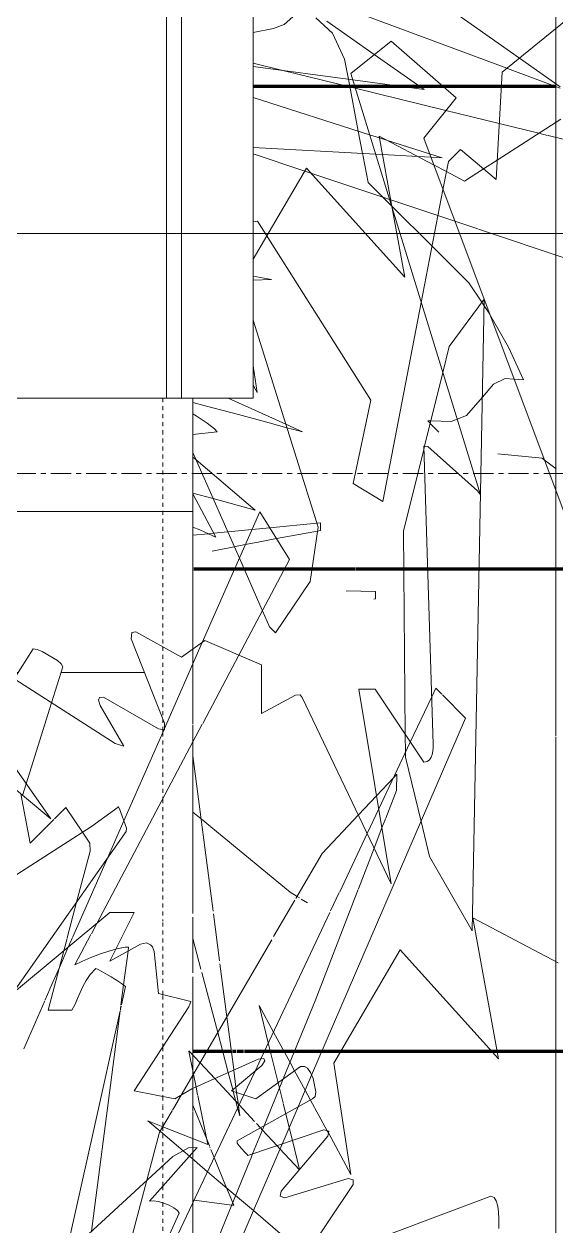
# Model space of a CAD drawing. Header units: inches. Extents: x -8991 to -6983, y -226 to 479.
# Drawn here: x -7345.59 to -7332.36, y -16.33 to 13.55 of the extents above; entities that cross this region are included whole.
import ezdxf

# ---------------------------------------------------------------- set-up
doc = ezdxf.new("R2010")
doc.units = ezdxf.units.IN
doc.header["$MEASUREMENT"] = 0
doc.linetypes.add('Dash 1_16_', pattern=[0.125, 0.0625, -0.0625])
doc.linetypes.add('Grid Line 1_2_', pattern=[0.875, 0.5, -0.125, 0.125, -0.125])
for name, color, linetype, lineweight in [('A-DETL-1', 90, 'Dash 1_16_', 9), ('A-DETL-GENF', 92, 'Continuous', 9), ('A-FLOR-LEVL-1', 51, 'Grid Line 1_2_', 9), ('A-WALL-PATT-1', 111, 'Continuous', 9), ('C-TOPO', 7, 'Continuous', 9), ('C-TOPO-MAJR', 7, 'Continuous', 80), ('G-ANNO-SYMB-1', 111, 'Continuous', 9), ('I-WALL', 2, 'Continuous', 18), ('S-FNDN', 32, 'Continuous', 18)]:
    doc.layers.add(name, color=color, linetype=linetype, lineweight=lineweight)

# ---------------------------------------------------------------- blocks, each defined once
blk = doc.blocks.new('hydrangea 26752 - hydrangea 26752-1770219-Section 26')
at = {"layer": 'A-DETL-GENF'}
for p, q in [((-8396.3, 13.545), (-8396.567, 13.439)), ((-8396.085, 13.73), (-8396.3, 13.545)), ((-8395.096, 13.325), (-8395.515, 13.71)), ((-8396.567, 13.439), (-8397.069, 13.346)), ((-8394.799, 12.68), (-8395.096, 13.325)), ((-8394.703, 12.178), (-8394.799, 12.68)), ((-8394.456, 10.89), (-8394.703, 12.178)), ((-8394.349, 10.332), (-8394.456, 10.89)), ((-8394.336, 10.267), (-8394.349, 10.332)), ((-8394.21, 9.612), (-8394.334, 10.258)), ((-8393.632, 9.034), (-8394.21, 9.612)), ((-8392.622, 8.027), (-8393.622, 9.025)), ((-8391.709, 7.116), (-8392.622, 8.027)), ((-8391.389, 6.636), (-8391.709, 7.116)), ((-8391.329, 6.545), (-8391.389, 6.636)), ((-8391.189, 6.336), (-8391.329, 6.545)), ((-8390.726, 5.516), (-8391.184, 6.327)), ((-8390.35, 4.704), (-8390.726, 5.516)), ((-8391.372, 4.277), (-8391.099, 4.594)), ((-8391.099, 4.594), (-8390.801, 4.735)), ((-8390.801, 4.735), (-8390.583, 4.72)), ((-8390.583, 4.72), (-8390.35, 4.704)), ((-8391.767, 3.819), (-8391.372, 4.277)), ((-8392.668, 3.624), (-8392.726, 3.684)), ((-8392.726, 3.684), (-8392.654, 3.682)), ((-8392.456, 3.407), (-8392.658, 3.614)), ((-8392.654, 3.682), (-8392.149, 3.668)), ((-8392.149, 3.668), (-8391.999, 3.727)), ((-8391.999, 3.727), (-8391.767, 3.819)), ((-8389.881, 2.755), (-8390.985, 2.863)), ((-8389.833, 2.719), (-8389.881, 2.755)), ((-8389.534, 2.495), (-8389.833, 2.719))]:
    blk.add_line(p, q, dxfattribs=at)
blk = doc.blocks.new('fountain grass 26747 - fountain grass 26747-1770214-Section 26')
at = {"layer": 'A-DETL-GENF'}
for p, q in [((-8400.431, -5.92), (-8401.091, -6.401)), ((-8400.428, -5.906), (-8400.431, -5.92)), ((-8400.395, -5.961), (-8400.428, -5.906)), ((-8400.22, -6.443), (-8400.395, -5.961)), ((-8401.091, -6.401), (-8404.647, -8.679)), ((-8403.05, -10.555), (-8400.229, -6.525)), ((-8400.229, -6.525), (-8400.22, -6.443)), ((-8400.632, -8.54), (-8403.05, -10.555)), ((-8400.632, -9.749), (-8400.028, -8.54)), ((-8400.028, -8.54), (-8400.632, -8.54)), ((-8399.872, -9.325), (-8400.632, -9.749)), ((-8399.72, -9.295), (-8399.872, -9.325)), ((-8399.625, -9.346), (-8399.72, -9.295)), ((-8399.571, -9.39), (-8399.625, -9.346)), ((-8399.532, -9.512), (-8399.571, -9.39)), ((-8399.423, -10.555), (-8399.532, -9.512)), ((-8398.617, -10.756), (-8399.423, -10.555)), ((-8398.671, -10.889), (-8398.617, -10.756)), ((-8400.028, -12.973), (-8398.671, -10.889)), ((-8396.946, -12.183), (-8398.592, -12.924)), ((-8396.804, -12.167), (-8396.946, -12.183)), ((-8396.853, -12.34), (-8396.784, -12.231)), ((-8396.784, -12.231), (-8396.804, -12.167)), ((-8397.61, -12.973), (-8396.853, -12.34)), ((-8395.891, -12.367), (-8397.005, -13.174)), ((-8395.796, -12.368), (-8395.891, -12.367)), ((-8395.72, -12.409), (-8395.796, -12.368)), ((-8395.645, -12.519), (-8395.72, -12.409)), ((-8395.579, -12.671), (-8395.645, -12.519)), ((-8395.513, -12.996), (-8395.579, -12.671)), ((-8399.02, -13.174), (-8400.028, -12.973)), ((-8398.592, -12.924), (-8399.02, -13.174)), ((-8397.005, -13.174), (-8397.61, -12.973)), ((-8395.595, -13.174), (-8395.531, -13.117)), ((-8395.531, -13.117), (-8395.513, -12.996)), ((-8397.408, -14.181), (-8395.595, -13.174)), ((-8395.316, -13.947), (-8397.207, -14.584)), ((-8395.192, -13.98), (-8395.316, -13.947)), ((-8395.214, -14.101), (-8395.192, -13.98)), ((-8397.467, -14.219), (-8397.408, -14.181)), ((-8397.465, -14.276), (-8397.467, -14.219)), ((-8397.422, -14.345), (-8397.465, -14.276)), ((-8397.356, -14.418), (-8397.422, -14.345)), ((-8396.371, -15.469), (-8395.214, -14.101)), ((-8397.286, -14.487), (-8397.356, -14.418)), ((-8397.23, -14.545), (-8397.286, -14.487)), ((-8397.207, -14.584), (-8397.23, -14.545)), ((-8394.71, -15.152), (-8396.284, -15.632)), ((-8394.587, -15.189), (-8394.71, -15.152)), ((-8394.583, -15.303), (-8394.587, -15.189)), ((-8396.401, -15.592), (-8396.371, -15.469)), ((-8395.998, -17.405), (-8394.583, -15.303)), ((-8396.284, -15.632), (-8396.401, -15.592)), ((-8391.162, -15.592), (-8395.998, -17.405)), ((-8391.082, -15.623), (-8391.162, -15.592)), ((-8391.026, -15.713), (-8391.082, -15.623)), ((-8390.991, -15.842), (-8391.026, -15.713)), ((-8390.971, -15.993), (-8390.991, -15.842)), ((-8390.962, -16.149), (-8390.971, -15.993)), ((-8390.96, -16.289), (-8390.962, -16.149)), ((-8390.96, -16.398), (-8390.96, -16.289))]:
    blk.add_line(p, q, dxfattribs=at)
blk = doc.blocks.new('lupin 26755 - lupin 26755-V36-Section 26')
at = {"layer": 'A-DETL-GENF'}
for p, q in [((-8396.907, 1.426), (-8398.337, -1.827)), ((-8396.166, 0.239), (-8396.907, 1.426)), ((-8397.426, -2.142), (-8396.166, 0.239)), ((-8402.542, -1.985), (-8403.013, -2.729)), ((-8402.442, -2.002), (-8402.542, -1.985)), ((-8402.318, -2.047), (-8402.442, -2.002)), ((-8401.935, -2.277), (-8402.318, -2.047)), ((-8398.337, -1.827), (-8399.278, -3.968)), ((-8401.847, -2.359), (-8401.935, -2.277)), ((-8401.801, -2.43), (-8401.847, -2.359)), ((-8398.324, -3.838), (-8397.426, -2.142)), ((-8402.082, -3.326), (-8401.801, -2.43)), ((-8402.712, -5.337), (-8402.082, -3.326)), ((-8400.956, -8.81), (-8398.335, -3.858)), ((-8399.293, -4.003), (-8400.286, -6.262)), ((-8399.278, -3.968), (-8399.29, -3.995)), ((-8402.803, -5.627), (-8402.712, -5.337)), ((-8393.581, -5.189), (-8394.002, -5.635)), ((-8393.496, -5.099), (-8393.581, -5.189)), ((-8393.509, -5.51), (-8393.496, -5.099)), ((-8394.002, -5.635), (-8394.454, -6.115)), ((-8393.773, -6.192), (-8393.509, -5.51)), ((-8400.286, -6.262), (-8400.693, -7.188)), ((-8394.454, -6.115), (-8395.356, -7.071)), ((-8393.868, -6.438), (-8393.781, -6.213)), ((-8394.061, -6.938), (-8393.868, -6.438)), ((-8395.356, -7.071), (-8396.009, -8.192)), ((-8394.452, -7.951), (-8394.061, -6.938)), ((-8400.693, -7.188), (-8401.553, -9.143)), ((-8394.564, -8.241), (-8394.457, -7.964)), ((-8396.031, -8.23), (-8396.561, -9.137)), ((-8395.526, -10.732), (-8394.573, -8.263)), ((-8394.573, -8.263), (-8394.564, -8.241)), ((-8401.092, -9.067), (-8400.956, -8.81)), ((-8401.562, -9.165), (-8401.666, -9.402)), ((-8401.504, -9.845), (-8401.103, -9.087)), ((-8396.607, -9.216), (-8398.861, -13.082)), ((-8401.666, -9.402), (-8401.889, -9.907)), ((-8400.632, -9.494), (-8400.865, -9.571)), ((-8400.483, -9.451), (-8400.627, -9.492)), ((-8400.417, -9.432), (-8400.483, -9.451)), ((-8400.257, -9.399), (-8400.417, -9.432)), ((-8400.292, -10.342), (-8400.182, -9.498)), ((-8400.17, -9.4), (-8400.257, -9.399)), ((-8400.182, -9.498), (-8400.17, -9.4)), ((-8401.327, -9.755), (-8401.504, -9.845)), ((-8401.106, -9.662), (-8401.327, -9.755)), ((-8400.865, -9.571), (-8401.106, -9.662)), ((-8401.889, -9.907), (-8402.123, -10.439)), ((-8402.125, -10.445), (-8402.243, -10.712)), ((-8400.357, -10.841), (-8400.292, -10.342)), ((-8402.252, -10.734), (-8402.776, -11.926)), ((-8396.322, -12.679), (-8395.526, -10.732)), ((-8401.088, -16.464), (-8400.375, -10.981)), ((-8400.37, -10.944), (-8400.367, -10.921)), ((-8400.367, -10.919), (-8400.361, -10.871)), ((-8396.797, -13.842), (-8396.322, -12.679)), ((-8398.861, -13.082), (-8398.945, -13.225)), ((-8398.946, -13.227), (-8399.079, -13.455)), ((-8399.087, -13.468), (-8399.4, -14.005)), ((-8399.4, -14.005), (-8399.715, -15.198)), ((-8397.083, -14.543), (-8396.797, -13.842)), ((-8397.132, -14.663), (-8397.083, -14.543)), ((-8398.498, -18.006), (-8397.136, -14.673)), ((-8399.715, -15.198), (-8400.248, -17.221))]:
    blk.add_line(p, q, dxfattribs=at)
blk = doc.blocks.new('fountain grass 26746 - fountain grass 26746-1770215-Section 26')
at = {"layer": 'A-DETL-GENF'}
for p, q in [((-8390.452, 12.706), (-8397.069, 17.365)), ((-8394.939, 14.004), (-8390.764, 12.452)), ((-8394.058, 12.793), (-8395.242, 13.626)), ((-8392.822, 11.924), (-8394.058, 12.793)), ((-8389.438, 11.991), (-8390.452, 12.706)), ((-8397.069, 12.498), (-8394.595, 12.164)), ((-8390.75, 12.447), (-8389.437, 11.959)), ((-8394.595, 12.164), (-8392.822, 11.924)), ((-8394.175, 10.801), (-8397.069, 11.726)), ((-8393.931, 10.722), (-8394.175, 10.801)), ((-8397.069, 10.482), (-8394.025, 10.314)), ((-8393.752, 10.665), (-8393.931, 10.722)), ((-8392.685, 10.324), (-8393.752, 10.665)), ((-8394.025, 10.314), (-8393.855, 10.305)), ((-8393.855, 10.305), (-8392.972, 10.256)), ((-8392.972, 10.256), (-8392.653, 10.238)), ((-8392.368, 10.223), (-8392.685, 10.324)), ((-8392.653, 10.238), (-8392.368, 10.223)), ((-8396.614, 7.2), (-8397.069, 7.281)), ((-8397.069, 7.184), (-8396.612, 7.197)), ((-8396.26, 3.603), (-8397.693, 4.25)), ((-8398.569, 4.142), (-8398.262, 4.063)), ((-8398.262, 4.063), (-8397.436, 3.841)), ((-8398.488, 3.807), (-8398.569, 3.856)), ((-8398.218, 3.625), (-8398.488, 3.807)), ((-8398.033, 3.486), (-8398.218, 3.625)), ((-8397.436, 3.841), (-8396.67, 3.633)), ((-8396.67, 3.633), (-8396.232, 3.514)), ((-8395.847, 3.416), (-8396.26, 3.603)), ((-8398.569, 3.349), (-8397.964, 3.416)), ((-8397.964, 3.416), (-8398.033, 3.486)), ((-8396.232, 3.514), (-8396.096, 3.477)), ((-8396.096, 3.477), (-8395.847, 3.416)), ((-8397.702, 0.926), (-8398.053, 0.892)), ((-8397.102, 0.983), (-8397.702, 0.926)), ((-8396.657, 1.026), (-8397.102, 0.983)), ((-8395.488, 1.139), (-8396.657, 1.026)), ((-8396.488, 0.756), (-8395.47, 0.944)), ((-8395.393, 1.148), (-8395.488, 1.139)), ((-8395.47, 0.944), (-8395.393, 0.959)), ((-8395.393, 0.959), (-8395.393, 1.148)), ((-8398.177, 0.88), (-8398.569, 0.842)), ((-8398.053, 0.892), (-8398.177, 0.88)), ((-8397.539, 0.554), (-8397.267, 0.608)), ((-8397.267, 0.608), (-8396.948, 0.671)), ((-8396.946, 0.671), (-8396.488, 0.756)), ((-8398.091, 0.445), (-8397.539, 0.554)), ((-8394.032, -0.554), (-8394.758, -0.545)), ((-8394.032, -0.743), (-8394.032, -0.554)), ((-8394.068, -0.75), (-8394.032, -0.743))]:
    blk.add_line(p, q, dxfattribs=at)
blk = doc.blocks.new('lupin 26755 - lupin 26755-V41-Section 26')
at = {"layer": 'A-DETL-GENF'}
for p, q in [((-8389.546, 3.904), (-8389.546, 16.361)), ((-8389.546, 9.54), (-8389.546, 16.361)), ((-8390.881, 12.357), (-8388.508, 14.285)), ((-8389.546, 13.442), (-8389.546, 14.285)), ((-8389.546, 14.285), (-8389.546, 6.629)), ((-8389.546, 12.357), (-8389.546, 13.442)), ((-8389.546, 11.305), (-8389.546, 12.951)), ((-8389.546, 12.951), (-8389.546, 12.802)), ((-8389.546, 12.802), (-8389.546, 9.54)), ((-8391.029, 9.688), (-8390.881, 12.357)), ((-8389.546, 9.688), (-8389.546, 12.357)), ((-8389.546, 10.874), (-8389.546, 12.061)), ((-8389.546, 12.061), (-8389.546, 1.954)), ((-8389.546, 4.803), (-8389.546, 11.305)), ((-8389.546, 1.954), (-8389.546, 10.874)), ((-8392.216, 10.133), (-8391.919, 10.43)), ((-8391.919, 10.43), (-8391.029, 9.688)), ((-8389.546, 10.133), (-8389.546, 10.43)), ((-8389.546, 10.43), (-8389.546, 9.688)), ((-8392.351, 9.433), (-8392.216, 10.133)), ((-8389.546, 1.954), (-8389.546, 10.133)), ((-8392.892, 6.629), (-8392.351, 9.433)), ((-8397.062, 8.633), (-8396.961, 8.65)), ((-8396.961, 8.65), (-8394.143, 4.201)), ((-8389.546, 8.633), (-8389.546, 8.65)), ((-8389.546, 8.65), (-8389.546, 4.201)), ((-8389.546, 8.588), (-8389.546, 8.633)), ((-8389.546, 8.358), (-8389.546, 8.588)), ((-8389.546, 8.276), (-8389.546, 8.358)), ((-8389.546, 8.205), (-8389.546, 8.276)), ((-8389.546, 1.954), (-8389.546, 8.205)), ((-8389.546, 1.954), (-8389.546, 7.76)), ((-8389.546, 7.76), (-8389.546, 7.019)), ((-8389.546, 7.019), (-8389.546, 1.954)), ((-8393.847, 1.68), (-8392.892, 6.629)), ((-8392.197, 5.535), (-8391.331, 6.714)), ((-8391.622, -8.997), (-8391.326, 6.701)), ((-8389.546, 5.535), (-8389.546, 6.722)), ((-8389.546, 1.954), (-8389.546, 6.722)), ((-8389.546, 6.629), (-8389.546, 4.31)), ((-8395.456, 1.038), (-8397.069, 6.185)), ((-8392.197, 5.535), (-8392.356, 4.889)), ((-8389.546, 5.125), (-8389.546, 5.536)), ((-8389.546, 5.536), (-8389.546, 3.564)), ((-8389.546, 5.535), (-8389.546, 1.954)), ((-8389.546, 1.954), (-8389.546, 5.125)), ((-8392.356, 4.889), (-8392.809, 3.054)), ((-8389.546, 3.173), (-8389.546, 4.803)), ((-8389.546, 3.904), (-8389.546, 4.794)), ((-8389.546, 4.794), (-8389.546, 3.904)), ((-8394.143, 4.201), (-8394.588, 2.125)), ((-8389.546, 4.31), (-8389.546, 2.583)), ((-8389.546, 4.201), (-8389.546, 2.125)), ((-8389.546, 3.904), (-8389.546, 3.711)), ((-8389.546, 3.711), (-8389.546, 1.954)), ((-8389.546, 3.564), (-8389.546, 1.954)), ((-8392.809, 3.054), (-8392.828, 2.977)), ((-8389.546, 1.954), (-8389.546, 3.173)), ((-8398.569, 2.899), (-8397.414, 0.272)), ((-8392.828, 2.977), (-8393.33, 0.94)), ((-8389.546, 2.583), (-8389.546, 1.954)), ((-8394.588, 2.125), (-8393.847, 1.68)), ((-8389.546, 2.125), (-8389.546, 1.954)), ((-8397.999, 0.79), (-8398.569, 1.867)), ((-8389.546, -0.766), (-8389.546, 1.954)), ((-8389.546, 1.954), (-8389.546, 0.94)), ((-8389.546, 1.68), (-8389.546, 1.954)), ((-8389.546, 1.954), (-8389.546, 1.68)), ((-8389.546, 1.038), (-8389.546, 1.954)), ((-8389.546, 1.954), (-8389.546, -0.766)), ((-8389.546, 0.79), (-8389.546, 1.954)), ((-8389.546, 1.954), (-8389.546, -0.766)), ((-8389.546, -0.097), (-8389.546, 1.954)), ((-8389.546, 1.954), (-8389.546, -0.248)), ((-8389.546, -4.159), (-8389.546, 1.954)), ((-8389.546, 1.954), (-8389.546, -4.159)), ((-8389.546, 1.954), (-8389.546, 1.828)), ((-8389.546, 1.532), (-8389.546, 1.954)), ((-8389.546, 1.828), (-8389.546, 1.532)), ((-8389.546, 1.236), (-8389.546, 1.203)), ((-8389.546, 1.235), (-8389.546, 1.236)), ((-8389.546, -0.766), (-8389.546, 1.235)), ((-8389.546, 1.203), (-8389.546, 1.143)), ((-8398.569, 1.038), (-8398.398, 0.973)), ((-8398.398, 0.973), (-8398.177, 0.88)), ((-8395.655, -0.313), (-8395.456, 1.038)), ((-8393.33, 0.94), (-8393.29, -4.113)), ((-8389.546, 1.143), (-8389.546, 1.064)), ((-8389.546, 1.064), (-8389.546, 0.973)), ((-8389.546, -0.313), (-8389.546, 1.038)), ((-8389.546, 0.973), (-8389.546, 0.88)), ((-8389.546, 0.94), (-8389.546, -0.766)), ((-8398.177, 0.88), (-8397.999, 0.79)), ((-8389.546, 0.88), (-8389.546, 0.79)), ((-8389.546, 0.641), (-8389.546, 0.79)), ((-8389.546, 0.79), (-8389.546, 0.773)), ((-8389.546, 0.773), (-8389.546, 0.728)), ((-8389.546, 0.728), (-8389.546, 0.662)), ((-8389.546, 0.662), (-8389.546, 0.583)), ((-8389.546, 0.493), (-8389.546, 0.641)), ((-8389.546, 0.583), (-8389.546, 0.498)), ((-8389.546, 0.498), (-8389.546, 0.417)), ((-8389.546, 0.344), (-8389.546, 0.493)), ((-8389.546, 0.417), (-8389.546, 0.345)), ((-8389.546, 0.345), (-8389.546, -4.159)), ((-8389.546, 0.196), (-8389.546, 0.344)), ((-8397.414, 0.272), (-8396.847, -1.018)), ((-8389.546, 0.048), (-8389.546, 0.196)), ((-8389.546, -0.1), (-8389.546, 0.048)), ((-8389.546, -0.766), (-8389.546, -0.097)), ((-8389.546, -0.248), (-8389.546, -0.1)), ((-8396.516, -1.583), (-8395.655, -0.313)), ((-8389.546, -0.766), (-8389.546, -0.313)), ((-8389.546, -4.084), (-8389.546, -0.777)), ((-8389.546, -0.777), (-8389.546, -4.084)), ((-8389.546, -1.583), (-8389.546, -0.777)), ((-8389.546, -0.777), (-8389.546, -1.434)), ((-8389.546, -4.084), (-8389.546, -0.777)), ((-8389.546, -0.777), (-8389.546, -3.37)), ((-8389.546, -4.084), (-8389.546, -0.777)), ((-8396.84, -1.035), (-8396.664, -1.434)), ((-8396.664, -1.434), (-8396.516, -1.583)), ((-8389.546, -1.434), (-8389.546, -1.583)), ((-8389.546, -3.37), (-8389.546, -4.084)), ((-8389.546, -3.669), (-8389.546, -3.659)), ((-8389.546, -3.659), (-8389.546, -4.159)), ((-8389.546, -3.881), (-8389.546, -3.669)), ((-8389.546, -4.159), (-8389.546, -3.881)), ((-8393.29, -4.113), (-8393.286, -4.565)), ((-8389.546, -4.159), (-8389.546, -4.097)), ((-8389.546, -4.097), (-8389.546, -4.159)), ((-8389.546, -4.159), (-8389.546, -4.097)), ((-8389.546, -4.097), (-8389.546, -4.159)), ((-8389.546, -4.159), (-8389.546, -4.097)), ((-8389.546, -8.997), (-8389.546, -4.18)), ((-8389.546, -4.18), (-8389.546, -4.68)), ((-8389.546, -9.759), (-8389.546, -4.18)), ((-8389.546, -4.18), (-8389.546, -9.759)), ((-8389.546, -9.759), (-8389.546, -4.18)), ((-8389.546, -4.18), (-8389.546, -6.328)), ((-8389.546, -6.328), (-8389.546, -4.18)), ((-8389.546, -4.18), (-8389.546, -4.993)), ((-8389.546, -9.759), (-8389.546, -4.18)), ((-8389.546, -4.18), (-8389.546, -9.759)), ((-8398.067, -8.51), (-8398.569, -4.645)), ((-8393.286, -4.565), (-8393.286, -4.68)), ((-8393.286, -4.68), (-8392.896, -6.275)), ((-8389.546, -4.68), (-8389.546, -7.147)), ((-8389.546, -4.993), (-8389.546, -4.987)), ((-8389.546, -4.987), (-8389.546, -5.005)), ((-8389.546, -5.005), (-8389.546, -5.043)), ((-8389.546, -5.043), (-8389.546, -5.095)), ((-8389.546, -5.095), (-8389.546, -5.158)), ((-8389.546, -5.158), (-8389.546, -5.224)), ((-8389.546, -5.224), (-8389.546, -5.29)), ((-8389.546, -5.29), (-8389.546, -9.759)), ((-8392.896, -6.275), (-8392.684, -7.147)), ((-8389.546, -9.759), (-8389.546, -6.031)), ((-8389.546, -6.031), (-8389.546, -6.773)), ((-8389.546, -6.773), (-8389.546, -9.759)), ((-8392.684, -7.147), (-8391.622, -8.997)), ((-8389.546, -7.147), (-8389.546, -8.997)), ((-8389.546, -9.759), (-8389.546, -7.663)), ((-8389.546, -7.663), (-8389.546, -7.811)), ((-8389.546, -7.811), (-8389.546, -9.684)), ((-8397.907, -9.741), (-8398.059, -8.572)), ((-8398.569, -9.185), (-8398.368, -9.948)), ((-8397.726, -11.135), (-8397.897, -9.82)), ((-8389.546, -9.684), (-8389.546, -9.759)), ((-8389.546, -15.819), (-8389.546, -9.759)), ((-8389.546, -9.759), (-8389.546, -13.595)), ((-8389.546, -13.595), (-8389.546, -9.759)), ((-8389.546, -9.759), (-8389.546, -17.764)), ((-8389.546, -14.633), (-8389.546, -9.759)), ((-8389.546, -9.759), (-8389.546, -14.781)), ((-8389.546, -11.37), (-8389.546, -9.759)), ((-8389.546, -9.759), (-8389.546, -11.222)), ((-8389.546, -10.777), (-8389.546, -9.759)), ((-8389.546, -9.759), (-8389.546, -10.777)), ((-8398.346, -10.031), (-8397.952, -11.523)), ((-8397.555, -12.446), (-8397.726, -11.135)), ((-8389.546, -11.222), (-8389.546, -11.37)), ((-8397.952, -11.523), (-8397.69, -12.518)), ((-8397.69, -12.518), (-8397.58, -12.937)), ((-8397.499, -12.88), (-8397.554, -12.457)), ((-8397.577, -12.945), (-8397.566, -12.987)), ((-8397.566, -12.987), (-8397.501, -13.236)), ((-8397.481, -13.015), (-8397.499, -12.88)), ((-8397.447, -13.276), (-8397.481, -13.015)), ((-8398.225, -14.176), (-8398.569, -13.334)), ((-8397.501, -13.236), (-8397.457, -13.401)), ((-8397.457, -13.401), (-8397.406, -13.595)), ((-8397.437, -13.358), (-8397.445, -13.296)), ((-8397.406, -13.595), (-8397.437, -13.358)), ((-8389.546, -17.747), (-8389.546, -13.595)), ((-8389.546, -17.764), (-8389.546, -13.595)), ((-8398.156, -14.345), (-8398.225, -14.176)), ((-8398.136, -14.394), (-8398.152, -14.356)), ((-8398.039, -14.633), (-8398.122, -14.43)), ((-8397.731, -15.387), (-8398.039, -14.633)), ((-8389.546, -14.781), (-8389.546, -14.633)), ((-8397.579, -15.758), (-8397.731, -15.387)), ((-8398.569, -15.692), (-8398.54, -15.696)), ((-8398.54, -15.696), (-8397.602, -15.813)), ((-8397.602, -15.813), (-8397.554, -15.819)), ((-8397.554, -15.819), (-8397.579, -15.758)), ((-8389.546, -17.764), (-8389.546, -15.671)), ((-8389.546, -15.671), (-8389.546, -15.819))]:
    blk.add_line(p, q, dxfattribs=at)
blk = doc.blocks.new('yew 26768 - yew 26768-V42-Section 26')
at = {"layer": 'A-DETL-GENF'}
for p, q in [((-8391.002, 10.17), (-8389.422, 11.188)), ((-8393.613, 8.973), (-8393.938, 10.763)), ((-8393.938, 10.763), (-8392.583, 10.052)), ((-8391.344, 9.95), (-8391.002, 10.17)), ((-8396.729, 8.284), (-8395.745, 9.966)), ((-8395.745, 9.966), (-8393.301, 7.257)), ((-8392.583, 10.052), (-8392.264, 9.884)), ((-8392.264, 9.884), (-8391.813, 9.647)), ((-8391.813, 9.647), (-8391.344, 9.95)), ((-8393.301, 7.257), (-8393.613, 8.973)), ((-8397.069, 7.702), (-8396.729, 8.284)), ((-8396.967, 4.388), (-8397.069, 5.054)), ((-8397.069, 4.576), (-8396.967, 4.388)), ((-8398.488, 2.715), (-8398.569, 2.784)), ((-8397.02, 1.465), (-8398.488, 2.715)), ((-8398.569, 1.89), (-8398.065, 1.752)), ((-8398.065, 1.752), (-8397.02, 1.465)), ((-8398.366, -6.21), (-8398.569, -6.042)), ((-8398.13, -6.405), (-8398.363, -6.213)), ((-8396.154, -8.033), (-8398.123, -6.411)), ((-8395.979, -8.141), (-8396.154, -8.033)), ((-8395.919, -8.178), (-8395.979, -8.141)), ((-8395.723, -8.299), (-8395.877, -8.204))]:
    blk.add_line(p, q, dxfattribs=at)
blk = doc.blocks.new('yew 26768 - yew 26768-V43-Section 26')
at = {"layer": 'A-DETL-GENF'}
for p, q in [((-8390.973, -12.182), (-8391.61, -8.675)), ((-8391.61, -8.675), (-8389.485, -9.791)), ((-8395.064, -12.288), (-8393.417, -9.472)), ((-8393.417, -9.472), (-8390.973, -12.182)), ((-8396.694, -11.784), (-8396.923, -10.854)), ((-8396.923, -10.854), (-8396.565, -11.512)), ((-8396.565, -11.512), (-8396.154, -12.268)), ((-8396.45, -12.772), (-8396.694, -11.784)), ((-8398.556, -12.558), (-8398.673, -11.987)), ((-8398.666, -11.981), (-8398.392, -12.276)), ((-8398.392, -12.276), (-8398.027, -12.67)), ((-8396.154, -12.268), (-8396.041, -12.476)), ((-8396.041, -12.476), (-8395.777, -12.96)), ((-8394.639, -15.051), (-8395.064, -12.288)), ((-8398.491, -12.879), (-8398.556, -12.558)), ((-8398.027, -12.67), (-8397.42, -13.323)), ((-8396.416, -12.91), (-8396.45, -12.772)), ((-8398.451, -13.074), (-8398.491, -12.879)), ((-8398.199, -14.307), (-8398.448, -13.09)), ((-8396.326, -13.276), (-8396.416, -12.91)), ((-8395.777, -12.96), (-8395.645, -13.202)), ((-8397.42, -13.323), (-8397.036, -13.737)), ((-8396.26, -13.543), (-8396.323, -13.286)), ((-8395.645, -13.202), (-8395.227, -13.971)), ((-8399.385, -13.979), (-8399.686, -13.723)), ((-8399.686, -13.723), (-8399.32, -13.867)), ((-8396.175, -13.885), (-8396.26, -13.543)), ((-8398.813, -14.466), (-8399.377, -13.986)), ((-8399.32, -13.867), (-8398.199, -14.307)), ((-8396.989, -13.787), (-8396.89, -13.894)), ((-8396.89, -13.894), (-8396.84, -13.948)), ((-8396.84, -13.948), (-8396.477, -14.338)), ((-8396.095, -14.21), (-8396.175, -13.885)), ((-8395.227, -13.971), (-8395.199, -14.021)), ((-8395.199, -14.021), (-8394.639, -15.051)), ((-8396.477, -14.338), (-8396.405, -14.417)), ((-8395.917, -14.933), (-8396.095, -14.21)), ((-8398.656, -14.6), (-8398.813, -14.466)), ((-8398.204, -14.984), (-8398.656, -14.6)), ((-8396.405, -14.417), (-8395.921, -14.937)), ((-8397.506, -15.578), (-8398.204, -14.984)), ((-8397.066, -15.953), (-8397.506, -15.578)), ((-8395.765, -17.06), (-8397.066, -15.953))]:
    blk.add_line(p, q, dxfattribs=at)
blk = doc.blocks.new('fountain grass 26747 - fountain grass 26747-V45-Section 26')
at = {"layer": 'A-DETL-GENF'}
for p, q in [((-8394.644, 12.324), (-8393.637, 13.13)), ((-8392.025, 11.72), (-8393.637, 13.13)), ((-8391.42, 1.847), (-8394.644, 12.324)), ((-8392.025, 11.72), (-8392.831, 10.712)), ((-8392.831, 10.712), (-8387.39, -3.795)), ((-8392.594, -4.35), (-8392.831, 3.056)), ((-8392.831, 3.056), (-8392.726, 3.045)), ((-8392.726, 3.045), (-8391.494, 1.944)), ((-8391.494, 1.944), (-8391.42, 1.847)), ((-8400.102, -1.734), (-8400.084, -1.579)), ((-8399.276, -3.833), (-8400.102, -1.734)), ((-8400.084, -1.579), (-8399.991, -1.558)), ((-8399.991, -1.558), (-8398.852, -2.193)), ((-8398.852, -2.193), (-8398.271, -1.78)), ((-8398.271, -1.78), (-8396.86, -2.385)), ((-8404.058, -2.059), (-8400.503, -4.338)), ((-8402.099, -6.213), (-8404.92, -2.183)), ((-8396.86, -2.385), (-8396.86, -3.594)), ((-8400.916, -3.26), (-8400.89, -3.191)), ((-8400.873, -3.393), (-8400.916, -3.26)), ((-8400.89, -3.191), (-8400.795, -3.185)), ((-8400.795, -3.185), (-8399.423, -3.973)), ((-8396.86, -3.594), (-8396.018, -3.139)), ((-8396.018, -3.139), (-8395.899, -3.128)), ((-8395.899, -3.128), (-8395.853, -3.191)), ((-8395.853, -3.191), (-8393.637, -7.825)), ((-8393.637, -7.825), (-8394.443, -2.989)), ((-8394.443, -2.989), (-8394.04, -2.989)), ((-8394.04, -2.989), (-8392.831, -4.803)), ((-8400.286, -4.4), (-8400.873, -3.393)), ((-8399.278, -3.997), (-8399.276, -3.833)), ((-8399.423, -3.973), (-8399.278, -3.997)), ((-8404.517, -4.198), (-8402.099, -6.213)), ((-8400.503, -4.338), (-8400.286, -4.4)), ((-8392.602, -4.524), (-8392.596, -4.437)), ((-8392.596, -4.437), (-8392.594, -4.35)), ((-8392.747, -4.783), (-8392.686, -4.741)), ((-8392.686, -4.741), (-8392.644, -4.681)), ((-8392.644, -4.681), (-8392.617, -4.607)), ((-8392.617, -4.607), (-8392.602, -4.524)), ((-8392.831, -4.803), (-8392.747, -4.783))]:
    blk.add_line(p, q, dxfattribs=at)
blk = doc.blocks.new('lupin 26755 - lupin 26755-V46-Section 26')
at = {"layer": 'A-DETL-GENF'}
for p, q in [((-8392.632, -3.178), (-8392.53, -2.963)), ((-8392.53, -2.963), (-8392.378, -3.114)), ((-8393.163, -4.304), (-8392.632, -3.178)), ((-8392.363, -3.13), (-8391.789, -3.704)), ((-8391.789, -3.704), (-8395.616, -12.586)), ((-8393.947, -5.964), (-8393.163, -4.304)), ((-8402.614, -6.818), (-8402.849, -5.589)), ((-8402.009, -6.213), (-8401.725, -5.929)), ((-8401.725, -5.929), (-8401.314, -6.544)), ((-8394.235, -6.574), (-8393.947, -5.964)), ((-8402.614, -6.818), (-8402.023, -6.227)), ((-8401.314, -6.544), (-8401.131, -6.818)), ((-8394.919, -8.023), (-8394.235, -6.574)), ((-8401.131, -6.818), (-8401.124, -7.012)), ((-8401.124, -7.012), (-8401.46, -8.283)), ((-8395.144, -8.502), (-8394.928, -8.043)), ((-8401.46, -8.283), (-8401.693, -9.167)), ((-8396.878, -12.175), (-8395.162, -8.54)), ((-8401.699, -9.188), (-8401.78, -9.496)), ((-8401.78, -9.496), (-8402.169, -10.971)), ((-8401.225, -10.23), (-8401.12, -10.082)), ((-8401.12, -10.082), (-8400.983, -9.933)), ((-8400.983, -9.933), (-8400.937, -9.949)), ((-8400.937, -9.949), (-8400.849, -9.995)), ((-8400.849, -9.995), (-8400.733, -10.061)), ((-8400.733, -10.061), (-8400.601, -10.14)), ((-8400.601, -10.14), (-8400.563, -10.164)), ((-8401.374, -10.526), (-8401.307, -10.378)), ((-8401.307, -10.378), (-8401.225, -10.23)), ((-8400.553, -10.17), (-8400.466, -10.224)), ((-8400.466, -10.224), (-8400.342, -10.306)), ((-8400.242, -10.378), (-8400.343, -10.834)), ((-8400.342, -10.306), (-8400.242, -10.378)), ((-8401.5, -10.823), (-8401.436, -10.674)), ((-8401.436, -10.674), (-8401.374, -10.526)), ((-8402.169, -10.971), (-8401.576, -10.971)), ((-8401.576, -10.971), (-8401.5, -10.823)), ((-8400.376, -10.981), (-8401.033, -13.937)), ((-8400.367, -10.942), (-8400.372, -10.965)), ((-8400.35, -10.866), (-8400.361, -10.917)), ((-8397.024, -12.483), (-8396.878, -12.175)), ((-8397.303, -13.075), (-8397.024, -12.483)), ((-8395.616, -12.586), (-8395.955, -13.374)), ((-8399.433, -17.587), (-8397.303, -13.075)), ((-8395.955, -13.374), (-8396.353, -14.297)), ((-8401.033, -13.938), (-8401.625, -16.603)), ((-8396.353, -14.297), (-8398.04, -18.212)), ((-8401.365, -16.72), (-8399.07, -14.604)), ((-8398.462, -14.382), (-8399.648, -15.716)), ((-8399.07, -14.604), (-8398.676, -14.392)), ((-8398.676, -14.392), (-8398.462, -14.382)), ((-8399.648, -15.716), (-8399.548, -15.709)), ((-8399.548, -15.709), (-8399.424, -15.727)), ((-8399.424, -15.727), (-8399.289, -15.766)), ((-8399.289, -15.766), (-8399.157, -15.818)), ((-8399.157, -15.818), (-8399.041, -15.881)), ((-8398.907, -16.013), (-8399.596, -17.514)), ((-8399.041, -15.881), (-8398.953, -15.947)), ((-8398.953, -15.947), (-8398.907, -16.013))]:
    blk.add_line(p, q, dxfattribs=at)

msp = doc.modelspace()

# ---------------------------------------------------------------- hatches: boundary and pattern name
at = {"layer": 'A-WALL-PATT-1'}
h = msp.add_hatch(dxfattribs=at)
h.set_pattern_fill('FP_6', color=256, style=0, pattern_type=2)
h.set_pattern_definition([(90, (-7567.703, -91.375), (-51.125, 3e-15), [24, 0, 0, 0]), (90, (-7562.203, -91.375), (-51.125, 3e-15), [24, 0, 0, 0]), (90, (-7561.83, -91.375), (-51.125, 3e-15), [24, 0, 0, 0]), (90, (-7558.33, -91.375), (-51.125, 3e-15), [24, 0, 0, 0]), (90, (-7557.953, -91.375), (-51.125, 3e-15), [24, 0, 0, 0]), (90, (-7552.453, -91.375), (-51.125, 3e-15), [24, 0, 0, 0]), (90, (-7552.08, -91.375), (-51.125, 3e-15), [24, 0, 0, 0]), (90, (-7540.703, -91.375), (-51.125, 3e-15), [24, 0, 0, 0]), (90, (-7540.33, -91.375), (-51.125, 3e-15), [24, 0, 0, 0]), (90, (-7536.83, -91.375), (-51.125, 3e-15), [24, 0, 0, 0]), (90, (-7536.453, -91.375), (-51.125, 3e-15), [24, 0, 0, 0]), (90, (-7532.953, -91.375), (-51.125, 3e-15), [24, 0, 0, 0]), (90, (-7532.58, -91.375), (-51.125, 3e-15), [24, 0, 0, 0]), (90, (-7526.703, -91.375), (-51.125, 3e-15), [24, 0, 0, 0]), (90, (-7526.33, -91.375), (-51.125, 3e-15), [24, 0, 0, 0]), (90, (-7520.83, -91.375), (-51.125, 3e-15), [24, 0, 0, 0]), (90, (-7520.453, -91.375), (-51.125, 3e-15), [24, 0, 0, 0]), (90, (-7516.953, -91.375), (-51.125, 3e-15), [24, 0, 0, 0]), (90, (-7546.58, -91.375), (-51.125, 3e-15), [24, 0, 0, 0]), (90, (-7546.203, -91.375), (-51.125, 3e-15), [24, 0, 0, 0])])
h.paths.add_polyline_path([(-7347.54402, 4.25), (-7339.89084, 4.25), (-7339.89084, 154.55334), (-7348.14084, 154.55334), (-7348.14084, 4.25), (-7347.65759, 4.25), (-7347.80852, 5.63862)], flags=0)
h = msp.add_hatch(dxfattribs=at)
h.set_pattern_fill('FP_9', color=256, style=0, pattern_type=2)
h.set_pattern_definition([(0, (-7346.3905, -90.575), (0, 4), []), (90, (-7346.3905, -90.575), (-8, 8), [4, -28]), (90, (-7330.3905, -86.575), (-8, 8), [4, -28])])
h.paths.add_polyline_path([(-7348.60002, -8.3233), (-7348.54752, -8.30127), (-7348.37772, -7.96352), (-7348.52351, -7.73967), (-7348.65043, -8.06209), (-7348.60164, -8.31488)], flags=0)
h.paths.add_polyline_path([(-7350.94739, -6.65649), (-7349.85908, -6.19007), (-7350.12803, -5.0996), (-7350.99915, -3.913), (-7350.95747, -6.12178)], flags=0)
h.paths.add_polyline_path([(-7348.9861, -6.32271), (-7348.54749, -6.21276), (-7348.41562, -5.0996), (-7348.39932, -5.04806), (-7348.25112, -4.95377), (-7348.17928, -4.95377), (-7349.33048, 0.58183), (-7349.1432, 2.22772), (-7348.25342, 2.07943), (-7347.66023, -1.18307), (-7347.06705, -1.18307), (-7347.66023, 4.25), (-7351.39084, 4.25), (-7351.39084, 2.70018), (-7350.32959, 3.56242), (-7350.32959, 4.15562), (-7349.88469, 3.56242), (-7350.58306, -0.35309), (-7350.40596, -0.20551), (-7350.10936, -0.50211), (-7349.00726, -6.21306)], flags=0)
h.paths.add_polyline_path([(-7344.92062, -6.21306), (-7345.53361, -5.33736), (-7345.6243, -5.6267), (-7344.92098, -6.21276)], flags=0)
h.paths.add_polyline_path([(-7343.10723, -4.39956), (-7343.69442, -3.39277), (-7343.73722, -3.26017), (-7343.69442, -3.18968), (-7343.61672, -3.18527), (-7342.24403, -3.97326), (-7342.11124, -3.9948), (-7342.09936, -3.96777), (-7342.09973, -3.82723), (-7342.92362, -1.73397), (-7342.90572, -1.57867), (-7342.81202, -1.55837), (-7341.67393, -2.19327), (-7341.39084, -1.9922), (-7341.39104, 4.25), (-7347.54402, 4.25), (-7346.26762, -2.45112), (-7345.83472, -2.72859), (-7345.36384, -1.98511), (-7345.26311, -2.00201), (-7345.11941, -2.05917), (-7344.75639, -2.27691), (-7344.62235, -2.43001), (-7344.9031, -3.32573), (-7343.32402, -4.33786)], flags=0)

# ---------------------------------------------------------------- linework, layer by layer
at = {"layer": 'A-DETL-1'}
for p, q in [((-7342.14084, 4.25), (-7342.14084, -1.93279)), ((-7342.14084, -1.93279), (-7342.14084, -3.72277)), ((-7342.14084, -3.72277), (-7342.14084, -3.99)), ((-7342.14084, -3.99), (-7342.14084, -4.06215)), ((-7342.14084, -4.06215), (-7342.14084, -5.71778)), ((-7342.14084, -5.71778), (-7342.14084, -8.75197)), ((-7342.14084, -8.78544), (-7342.14084, -10.37498)), ((-7342.14084, -10.48654), (-7342.14084, -10.58061)), ((-7342.14084, -10.60074), (-7342.14084, -11.88518)), ((-7342.14084, -11.88518), (-7342.14084, -13.11422)), ((-7342.14084, -13.11422), (-7342.14084, -13.33292)), ((-7342.14084, -13.34565), (-7342.14084, -13.86669)), ((-7342.14084, -13.86703), (-7342.14084, -14.03513)), ((-7342.14084, -14.05174), (-7342.14084, -14.83386)), ((-7342.14084, -14.83386), (-7342.14084, -15.34616)), ((-7342.14084, -15.34616), (-7342.14084, -15.75696)), ((-7342.14084, -15.75696), (-7342.14084, -16.91069))]:
    msp.add_line(p, q, dxfattribs=at)
at = {"layer": 'A-FLOR-LEVL-1'}
msp.add_line((-7232.41868, 2.375), (-7921.53943, 2.375), dxfattribs=at)
at = {"layer": 'C-TOPO'}
for p, q in [((-7339.89084, 12.579), (-7339.1568, 12.39907)), ((-7339.1568, 12.39907), (-7337.48831, 11.99007)), ((-7337.48831, 11.99007), (-7337.35236, 11.95674)), ((-7337.35236, 11.95674), (-7335.0985, 11.40425)), ((-7335.0985, 11.40425), (-7333.77335, 11.07941)), ((-7333.77335, 11.07941), (-7332.78747, 10.83774)), ((-7332.78747, 10.83774), (-7332.57191, 10.7849)), ((-7332.56091, 10.78221), (-7331.55354, 10.53527)), ((-7339.89084, 10.3267), (-7338.60687, 9.89675)), ((-7338.60687, 9.89675), (-7338.45889, 9.84719)), ((-7338.45889, 9.84719), (-7336.66623, 9.2469)), ((-7336.66623, 9.2469), (-7336.50161, 9.19177)), ((-7336.50161, 9.19177), (-7336.47232, 9.18196)), ((-7336.47232, 9.18196), (-7335.29653, 8.78823)), ((-7335.29653, 8.78823), (-7334.87793, 8.64806)), ((-7334.87793, 8.64806), (-7334.3049, 8.45617)), ((-7334.28629, 8.44994), (-7332.05854, 7.70394))]:
    msp.add_line(p, q, dxfattribs=at)
at = {"layer": 'C-TOPO-MAJR'}
for p, q in [((-7337.52902, 12), (-7339.89084, 12)), ((-7337.49022, 12), (-7337.52883, 12)), ((-7337.36567, 12), (-7337.49022, 12)), ((-7336.20388, 12), (-7337.36567, 12)), ((-7335.75103, 12), (-7336.20388, 12)), ((-7335.16627, 12), (-7335.75103, 12)), ((-7333.7222, 12), (-7335.16627, 12)), ((-7332.36835, 12), (-7333.70718, 12)), ((-7340.95146, 0), (-7341.3706, 0)), ((-7340.35529, 0), (-7340.95124, 0)), ((-7340.11638, 0), (-7340.34651, 0)), ((-7339.41477, 0), (-7340.11638, 0)), ((-7339.11687, 0), (-7339.41477, 0)), ((-7338.43026, 0), (-7339.11687, 0)), ((-7337.35178, 0), (-7338.43026, 0)), ((-7336.14437, 0), (-7337.33879, 0)), ((-7335.55457, 0), (-7336.14437, 0)), ((-7334.27407, 0), (-7335.55457, 0)), ((-7331.63491, 0), (-7334.27407, 0)), ((-7341.05202, -12), (-7341.39084, -12)), ((-7340.64817, -12), (-7341.05202, -12)), ((-7340.43474, -12), (-7340.64817, -12)), ((-7340.31236, -12), (-7340.40854, -12)), ((-7340.1302, -12), (-7340.2932, -12)), ((-7339.61715, -12), (-7340.10931, -12)), ((-7339.4621, -12), (-7339.61715, -12)), ((-7339.12106, -12), (-7339.4621, -12)), ((-7338.86586, -12), (-7339.12106, -12)), ((-7338.18467, -12), (-7338.86586, -12)), ((-7337.71663, -12), (-7338.18467, -12)), ((-7333.95845, -12), (-7337.71663, -12)), ((-7333.82732, -12), (-7333.95845, -12)), ((-7327.03579, -12), (-7333.82732, -12))]:
    msp.add_line(p, q, dxfattribs=at)
at = {"layer": 'G-ANNO-SYMB-1'}
msp.add_line((-7012.39876, 8.34615), (-7615.0677, 8.34615), dxfattribs=at)
at = {"layer": 'I-WALL'}
for p in [(-7339.89084, 265.28576), (-7375.14084, 4.25)]:
    msp.add_line(p, (-7339.89084, 4.25), dxfattribs=at)
at = {"layer": 'S-FNDN'}
for p, q in [((-7341.39084, 4.25), (-7341.39084, -3.85848)), ((-7341.39084, -3.87851), (-7341.39084, -8.56705)), ((-7341.39084, -8.65868), (-7341.39084, -10.03844)), ((-7341.39084, -10.13527), (-7341.39084, -12.91427)), ((-7341.39084, -12.92537), (-7341.39084, -12.94788)), ((-7341.39084, -12.94986), (-7341.39084, -13.47735)), ((-7341.39084, -13.49359), (-7341.39084, -14.1617)), ((-7341.39084, -14.1677), (-7341.39084, -17.97449))]:
    msp.add_line(p, q, dxfattribs=at)

# ---------------------------------------------------------------- block references
at = {"layer": 'A-DETL-GENF'}
for name in ['hydrangea 26752 - hydrangea 26752-1770219-Section 26', 'fountain grass 26746 - fountain grass 26746-1770215-Section 26', 'lupin 26755 - lupin 26755-V41-Section 26', 'yew 26768 - yew 26768-V42-Section 26', 'fountain grass 26747 - fountain grass 26747-V45-Section 26', 'fountain grass 26747 - fountain grass 26747-1770214-Section 26', 'lupin 26755 - lupin 26755-V36-Section 26', 'lupin 26755 - lupin 26755-V46-Section 26', 'yew 26768 - yew 26768-V43-Section 26']:
    msp.add_blockref(name, (1057.17854, 0), dxfattribs=at)

doc.saveas('drawing.dxf')
